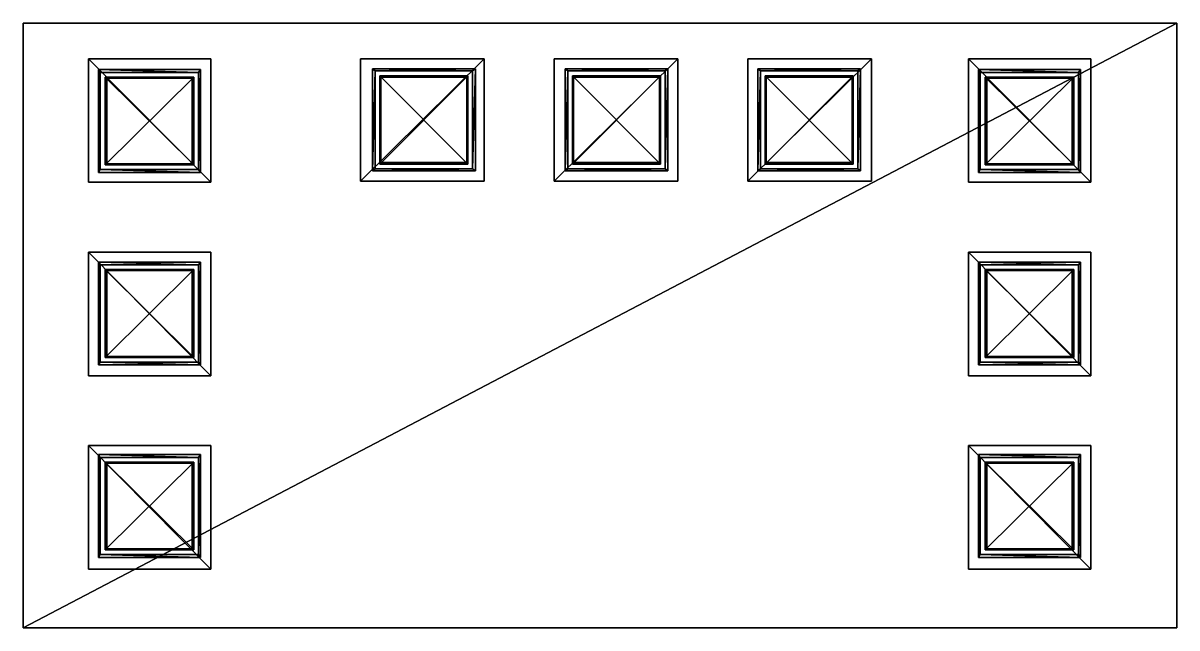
# Model space of a CAD drawing. Header units: centimetres. Extents: x 6751078 to 6751688, y 1354578 to 1354899.
import ezdxf

# ---------------------------------------------------------------- set-up
doc = ezdxf.new("R2010")
doc.units = ezdxf.units.CM
doc.layers.get('0').update_dxf_attribs({"true_color": 0xe158c7})
doc.layers.add('3dmobles', color=7, linetype='Continuous', true_color=0xffffff)
doc.layers.add('3dvidre', color=4, linetype='Continuous', true_color=0x00ffff)

# ---------------------------------------------------------------- blocks, each defined once
blk = doc.blocks.new('Layer_3dmobles')
at = {"color": 0}
mesh = blk.add_polyface(dxfattribs=at)
corners = [(25.5, 26.125, -50), (25.5, 26.125, 50), (-26, 26.125, -50), (-26, 26.125, 50), (25.5, -25.875, -50), (25.5, -25.875, 50), (-26, -25.875, -50), (-26, -25.875, 50), (-27.5, 27.125, 50), (27, 27.125, 50), (27, -27, 50), (-27.5, -27, 50), (-27.5, 27.125, -50), (-27.5, -27, -50), (27, -27, -50), (27, 27.125, -50)]
mesh.append_faces([[corners[k] for k in face] for face in [(1, 8, 3, 1), (8, 1, 9, 8), (7, 10, 5, 7), (10, 7, 11, 10), (3, 11, 7, 3), (5, 9, 1, 5), (2, 12, 0, 2), (12, 2, 13, 12), (4, 14, 6, 4), (14, 4, 15, 14), (0, 15, 4, 0), (6, 13, 2, 6)]], dxfattribs={"vtx0": -1, "vtx1": -1, "vtx3": -1, "color": 0})
mesh.append_faces([[corners[k] for k in face] for face in [(8, 11, 3, 8), (10, 9, 5, 10), (12, 15, 0, 12), (14, 13, 6, 14)]], dxfattribs={"vtx1": -1, "vtx2": -1, "vtx3": -1, "color": 0})
mesh.append_faces([[corners[k] for k in face] for face in [(0, 1, 2, 0), (4, 5, 0, 4), (6, 7, 4, 6), (2, 3, 6, 2), (9, 15, 8, 9), (10, 14, 9, 10), (11, 13, 10, 11), (8, 12, 11, 8)]], dxfattribs={"vtx1": -1, "vtx3": -1, "color": 0})
mesh.append_faces([[corners[k] for k in face] for face in [(1, 3, 2, 1), (5, 1, 0, 5), (7, 5, 4, 7), (3, 7, 6, 3), (15, 12, 8, 15), (14, 15, 9, 14), (13, 14, 10, 13), (12, 13, 11, 12)]], dxfattribs={"vtx2": -1, "vtx3": -1, "color": 0})
blk = doc.blocks.new('Layer_3dvidre')
at = {"color": 0}
mesh = blk.add_polyface(dxfattribs=at)
corners = [(22.5, -22.5, 22), (23, -22.5, 22), (22.5, 22.625, 22), (23, 22.625, 22), (22.5, 22.625, -23), (23, 22.625, -23), (22.5, -22.5, -23), (23, -22.5, -23), (-23, 22.625, 22), (22.5, 22.625, 22), (-23, 23.5, 22), (22.5, 23.5, 22), (-23, 23.5, -23), (22.5, 23.5, -23), (-23, 22.625, -23), (22.5, 22.625, -23), (-23, 22.625, 22), (-23.5, 22.625, 22), (-23, -22.5, 22), (-23.5, -22.5, 22), (-23, -22.5, -23), (-23.5, -22.5, -23), (-23, 22.625, -23), (-23.5, 22.625, -23), (-23, -23.375, 22), (22.5, -23.375, 22), (-23, -22.5, 22), (22.5, -22.5, 22), (-23, -22.5, -23), (22.5, -22.5, -23), (-23, -23.375, -23), (22.5, -23.375, -23), (-23.5, -23.375, 23), (23, -23.375, 23), (-23.5, 23.5, 23), (23, 23.5, 23), (-23.5, 23.5, 22), (23, 23.5, 22), (-23.5, -23.375, 22), (23, -23.375, 22)]
mesh.append_faces([[corners[k] for k in face] for face in [(0, 1, 2, 0), (4, 5, 6, 4), (3, 5, 2, 3), (1, 7, 3, 1), (0, 6, 1, 0), (2, 4, 0, 2), (8, 9, 10, 8), (12, 13, 14, 12), (11, 13, 10, 11), (9, 15, 11, 9), (8, 14, 9, 8), (10, 12, 8, 10), (16, 17, 18, 16), (20, 21, 22, 20), (23, 17, 22, 23), (21, 19, 23, 21), (20, 18, 21, 20), (22, 16, 20, 22), (24, 25, 26, 24), (28, 29, 30, 28), (31, 25, 30, 31), (29, 27, 31, 29), (28, 26, 29, 28), (30, 24, 28, 30), (32, 33, 34, 32), (36, 37, 38, 36), (35, 37, 34, 35), (33, 39, 35, 33), (32, 38, 33, 32), (34, 36, 32, 34)]], dxfattribs={"vtx1": -1, "vtx3": -1, "color": 0})
mesh.append_faces([[corners[k] for k in face] for face in [(1, 3, 2, 1), (5, 7, 6, 5), (5, 4, 2, 5), (7, 5, 3, 7), (6, 7, 1, 6), (4, 6, 0, 4), (9, 11, 10, 9), (13, 15, 14, 13), (13, 12, 10, 13), (15, 13, 11, 15), (14, 15, 9, 14), (12, 14, 8, 12), (17, 19, 18, 17), (21, 23, 22, 21), (17, 16, 22, 17), (19, 17, 23, 19), (18, 19, 21, 18), (16, 18, 20, 16), (25, 27, 26, 25), (29, 31, 30, 29), (25, 24, 30, 25), (27, 25, 31, 27), (26, 27, 29, 26), (24, 26, 28, 24), (33, 35, 34, 33), (37, 39, 38, 37), (37, 36, 34, 37), (39, 37, 35, 39), (38, 39, 33, 38), (36, 38, 32, 36)]], dxfattribs={"vtx2": -1, "vtx3": -1, "color": 0})
blk = doc.blocks.new('Box02')
at = {"color": 0}
mesh = blk.add_polyface(dxfattribs=at)
corners = [(-32.75, -32.4375), (32.75, -32.4375), (-32.75, 32.4375), (32.75, 32.4375), (-32.75, -32.4375, -1), (32.75, -32.4375, -1), (-32.75, 32.4375, -1), (32.75, 32.4375, -1)]
mesh.append_faces([[corners[k] for k in face] for face in [(2, 0, 3, 2), (1, 3, 0, 1), (5, 4, 7, 5), (6, 7, 4, 6), (1, 0, 5, 1), (4, 5, 0, 4), (3, 1, 7, 3), (5, 7, 1, 5), (2, 3, 6, 2), (7, 6, 3, 7), (0, 2, 4, 0), (6, 4, 2, 6)]], dxfattribs={"vtx1": -1, "vtx3": -1, "color": 0})
blk = doc.blocks.new('Layer_3dmobles03')
at = {"color": 0}
mesh = blk.add_polyface(dxfattribs=at)
corners = [(25.5, 26.125, -50), (25.5, 26.125, 50), (-26, 26.125, -50), (-26, 26.125, 50), (25.5, -25.875, -50), (25.5, -25.875, 50), (-26, -25.875, -50), (-26, -25.875, 50), (-27.5, 27.125, 50), (27, 27.125, 50), (27, -27, 50), (-27.5, -27, 50), (-27.5, 27.125, -50), (-27.5, -27, -50), (27, -27, -50), (27, 27.125, -50)]
mesh.append_faces([[corners[k] for k in face] for face in [(1, 8, 3, 1), (8, 1, 9, 8), (7, 10, 5, 7), (10, 7, 11, 10), (3, 11, 7, 3), (5, 9, 1, 5), (2, 12, 0, 2), (12, 2, 13, 12), (4, 14, 6, 4), (14, 4, 15, 14), (0, 15, 4, 0), (6, 13, 2, 6)]], dxfattribs={"vtx0": -1, "vtx1": -1, "vtx3": -1, "color": 0})
mesh.append_faces([[corners[k] for k in face] for face in [(8, 11, 3, 8), (10, 9, 5, 10), (12, 15, 0, 12), (14, 13, 6, 14)]], dxfattribs={"vtx1": -1, "vtx2": -1, "vtx3": -1, "color": 0})
mesh.append_faces([[corners[k] for k in face] for face in [(0, 1, 2, 0), (4, 5, 0, 4), (6, 7, 4, 6), (2, 3, 6, 2), (9, 15, 8, 9), (10, 14, 9, 10), (11, 13, 10, 11), (8, 12, 11, 8)]], dxfattribs={"vtx1": -1, "vtx3": -1, "color": 0})
mesh.append_faces([[corners[k] for k in face] for face in [(1, 3, 2, 1), (5, 1, 0, 5), (7, 5, 4, 7), (3, 7, 6, 3), (15, 12, 8, 15), (14, 15, 9, 14), (13, 14, 10, 13), (12, 13, 11, 12)]], dxfattribs={"vtx2": -1, "vtx3": -1, "color": 0})
blk = doc.blocks.new('Layer_3dvidre06')
at = {"color": 0}
mesh = blk.add_polyface(dxfattribs=at)
corners = [(22.5, -22.5, 22), (23, -22.5, 22), (22.5, 22.625, 22), (23, 22.625, 22), (22.5, 22.625, -23), (23, 22.625, -23), (22.5, -22.5, -23), (23, -22.5, -23), (-23, 22.625, 22), (22.5, 22.625, 22), (-23, 23.5, 22), (22.5, 23.5, 22), (-23, 23.5, -23), (22.5, 23.5, -23), (-23, 22.625, -23), (22.5, 22.625, -23), (-23, 22.625, 22), (-23.5, 22.625, 22), (-23, -22.5, 22), (-23.5, -22.5, 22), (-23, -22.5, -23), (-23.5, -22.5, -23), (-23, 22.625, -23), (-23.5, 22.625, -23), (-23, -23.375, 22), (22.5, -23.375, 22), (-23, -22.5, 22), (22.5, -22.5, 22), (-23, -22.5, -23), (22.5, -22.5, -23), (-23, -23.375, -23), (22.5, -23.375, -23), (-23.5, -23.375, 23), (23, -23.375, 23), (-23.5, 23.5, 23), (23, 23.5, 23), (-23.5, 23.5, 22), (23, 23.5, 22), (-23.5, -23.375, 22), (23, -23.375, 22)]
mesh.append_faces([[corners[k] for k in face] for face in [(0, 1, 2, 0), (4, 5, 6, 4), (3, 5, 2, 3), (1, 7, 3, 1), (0, 6, 1, 0), (2, 4, 0, 2), (8, 9, 10, 8), (12, 13, 14, 12), (11, 13, 10, 11), (9, 15, 11, 9), (8, 14, 9, 8), (10, 12, 8, 10), (16, 17, 18, 16), (20, 21, 22, 20), (23, 17, 22, 23), (21, 19, 23, 21), (20, 18, 21, 20), (22, 16, 20, 22), (24, 25, 26, 24), (28, 29, 30, 28), (31, 25, 30, 31), (29, 27, 31, 29), (28, 26, 29, 28), (30, 24, 28, 30), (32, 33, 34, 32), (36, 37, 38, 36), (35, 37, 34, 35), (33, 39, 35, 33), (32, 38, 33, 32), (34, 36, 32, 34)]], dxfattribs={"vtx1": -1, "vtx3": -1, "color": 0})
mesh.append_faces([[corners[k] for k in face] for face in [(1, 3, 2, 1), (5, 7, 6, 5), (5, 4, 2, 5), (7, 5, 3, 7), (6, 7, 1, 6), (4, 6, 0, 4), (9, 11, 10, 9), (13, 15, 14, 13), (13, 12, 10, 13), (15, 13, 11, 15), (14, 15, 9, 14), (12, 14, 8, 12), (17, 19, 18, 17), (21, 23, 22, 21), (17, 16, 22, 17), (19, 17, 23, 19), (18, 19, 21, 18), (16, 18, 20, 16), (25, 27, 26, 25), (29, 31, 30, 29), (25, 24, 30, 25), (27, 25, 31, 27), (26, 27, 29, 26), (24, 26, 28, 24), (33, 35, 34, 33), (37, 39, 38, 37), (37, 36, 34, 37), (39, 37, 35, 39), (38, 39, 33, 38), (36, 38, 32, 36)]], dxfattribs={"vtx2": -1, "vtx3": -1, "color": 0})
blk = doc.blocks.new('Box06')
at = {"color": 0}
mesh = blk.add_polyface(dxfattribs=at)
corners = [(-32.75, -32.4375), (32.75, -32.4375), (-32.75, 32.4375), (32.75, 32.4375), (-32.75, -32.4375, -1), (32.75, -32.4375, -1), (-32.75, 32.4375, -1), (32.75, 32.4375, -1)]
mesh.append_faces([[corners[k] for k in face] for face in [(2, 0, 3, 2), (1, 3, 0, 1), (5, 4, 7, 5), (6, 7, 4, 6), (1, 0, 5, 1), (4, 5, 0, 4), (3, 1, 7, 3), (5, 7, 1, 5), (2, 3, 6, 2), (7, 6, 3, 7), (0, 2, 4, 0), (6, 4, 2, 6)]], dxfattribs={"vtx1": -1, "vtx3": -1, "color": 0})
blk = doc.blocks.new('Layer_3dmobles06')
at = {"color": 0}
mesh = blk.add_polyface(dxfattribs=at)
corners = [(25.5, 26.125, -50), (25.5, 26.125, 50), (-26, 26.125, -50), (-26, 26.125, 50), (25.5, -25.875, -50), (25.5, -25.875, 50), (-26, -25.875, -50), (-26, -25.875, 50), (-27.5, 27.125, 50), (27, 27.125, 50), (27, -27, 50), (-27.5, -27, 50), (-27.5, 27.125, -50), (-27.5, -27, -50), (27, -27, -50), (27, 27.125, -50)]
mesh.append_faces([[corners[k] for k in face] for face in [(1, 8, 3, 1), (8, 1, 9, 8), (7, 10, 5, 7), (10, 7, 11, 10), (3, 11, 7, 3), (5, 9, 1, 5), (2, 12, 0, 2), (12, 2, 13, 12), (4, 14, 6, 4), (14, 4, 15, 14), (0, 15, 4, 0), (6, 13, 2, 6)]], dxfattribs={"vtx0": -1, "vtx1": -1, "vtx3": -1, "color": 0})
mesh.append_faces([[corners[k] for k in face] for face in [(8, 11, 3, 8), (10, 9, 5, 10), (12, 15, 0, 12), (14, 13, 6, 14)]], dxfattribs={"vtx1": -1, "vtx2": -1, "vtx3": -1, "color": 0})
mesh.append_faces([[corners[k] for k in face] for face in [(0, 1, 2, 0), (4, 5, 0, 4), (6, 7, 4, 6), (2, 3, 6, 2), (9, 15, 8, 9), (10, 14, 9, 10), (11, 13, 10, 11), (8, 12, 11, 8)]], dxfattribs={"vtx1": -1, "vtx3": -1, "color": 0})
mesh.append_faces([[corners[k] for k in face] for face in [(1, 3, 2, 1), (5, 1, 0, 5), (7, 5, 4, 7), (3, 7, 6, 3), (15, 12, 8, 15), (14, 15, 9, 14), (13, 14, 10, 13), (12, 13, 11, 12)]], dxfattribs={"vtx2": -1, "vtx3": -1, "color": 0})
blk = doc.blocks.new('Layer_3dvidre09')
at = {"color": 0}
mesh = blk.add_polyface(dxfattribs=at)
corners = [(22.5, -22.5, 22), (23, -22.5, 22), (22.5, 22.625, 22), (23, 22.625, 22), (22.5, 22.625, -23), (23, 22.625, -23), (22.5, -22.5, -23), (23, -22.5, -23), (-23, 22.625, 22), (22.5, 22.625, 22), (-23, 23.5, 22), (22.5, 23.5, 22), (-23, 23.5, -23), (22.5, 23.5, -23), (-23, 22.625, -23), (22.5, 22.625, -23), (-23, 22.625, 22), (-23.5, 22.625, 22), (-23, -22.5, 22), (-23.5, -22.5, 22), (-23, -22.5, -23), (-23.5, -22.5, -23), (-23, 22.625, -23), (-23.5, 22.625, -23), (-23, -23.375, 22), (22.5, -23.375, 22), (-23, -22.5, 22), (22.5, -22.5, 22), (-23, -22.5, -23), (22.5, -22.5, -23), (-23, -23.375, -23), (22.5, -23.375, -23), (-23.5, -23.375, 23), (23, -23.375, 23), (-23.5, 23.5, 23), (23, 23.5, 23), (-23.5, 23.5, 22), (23, 23.5, 22), (-23.5, -23.375, 22), (23, -23.375, 22)]
mesh.append_faces([[corners[k] for k in face] for face in [(0, 1, 2, 0), (4, 5, 6, 4), (3, 5, 2, 3), (1, 7, 3, 1), (0, 6, 1, 0), (2, 4, 0, 2), (8, 9, 10, 8), (12, 13, 14, 12), (11, 13, 10, 11), (9, 15, 11, 9), (8, 14, 9, 8), (10, 12, 8, 10), (16, 17, 18, 16), (20, 21, 22, 20), (23, 17, 22, 23), (21, 19, 23, 21), (20, 18, 21, 20), (22, 16, 20, 22), (24, 25, 26, 24), (28, 29, 30, 28), (31, 25, 30, 31), (29, 27, 31, 29), (28, 26, 29, 28), (30, 24, 28, 30), (32, 33, 34, 32), (36, 37, 38, 36), (35, 37, 34, 35), (33, 39, 35, 33), (32, 38, 33, 32), (34, 36, 32, 34)]], dxfattribs={"vtx1": -1, "vtx3": -1, "color": 0})
mesh.append_faces([[corners[k] for k in face] for face in [(1, 3, 2, 1), (5, 7, 6, 5), (5, 4, 2, 5), (7, 5, 3, 7), (6, 7, 1, 6), (4, 6, 0, 4), (9, 11, 10, 9), (13, 15, 14, 13), (13, 12, 10, 13), (15, 13, 11, 15), (14, 15, 9, 14), (12, 14, 8, 12), (17, 19, 18, 17), (21, 23, 22, 21), (17, 16, 22, 17), (19, 17, 23, 19), (18, 19, 21, 18), (16, 18, 20, 16), (25, 27, 26, 25), (29, 31, 30, 29), (25, 24, 30, 25), (27, 25, 31, 27), (26, 27, 29, 26), (24, 26, 28, 24), (33, 35, 34, 33), (37, 39, 38, 37), (37, 36, 34, 37), (39, 37, 35, 39), (38, 39, 33, 38), (36, 38, 32, 36)]], dxfattribs={"vtx2": -1, "vtx3": -1, "color": 0})
blk = doc.blocks.new('Box10')
at = {"color": 0}
mesh = blk.add_polyface(dxfattribs=at)
corners = [(-32.75, -32.4375), (32.75, -32.4375), (-32.75, 32.4375), (32.75, 32.4375), (-32.75, -32.4375, -1), (32.75, -32.4375, -1), (-32.75, 32.4375, -1), (32.75, 32.4375, -1)]
mesh.append_faces([[corners[k] for k in face] for face in [(2, 0, 3, 2), (1, 3, 0, 1), (5, 4, 7, 5), (6, 7, 4, 6), (1, 0, 5, 1), (4, 5, 0, 4), (3, 1, 7, 3), (5, 7, 1, 5), (2, 3, 6, 2), (7, 6, 3, 7), (0, 2, 4, 0), (6, 4, 2, 6)]], dxfattribs={"vtx1": -1, "vtx3": -1, "color": 0})

msp = doc.modelspace()

# ---------------------------------------------------------------- block references
at = {"color": 24, "true_color": 0xb01a1a, "rotation": 90.00000250447816}
for name, p in [('Box10', (6751144.5, 1354847, 101)), ('Box06', (6751610.5, 1354847, 101)), ('Box10', (6751144.5, 1354744.5, 101)), ('Box06', (6751610.5, 1354744.5, 101)), ('Box10', (6751144.5, 1354642, 101)), ('Box06', (6751610.5, 1354642, 101))]:
    msp.add_blockref(name, p, dxfattribs=at)
at = {"color": 24, "true_color": 0xb01a1a}
for p in [(6751289, 1354847.25, 101), (6751391.5, 1354847.25, 101), (6751494, 1354847.25, 101)]:
    msp.add_blockref('Box02', p, dxfattribs=at)
at = {"layer": '3dmobles'}
for p in [(6751290, 1354847.25, 50), (6751392, 1354847.25, 50), (6751494, 1354847.25, 50)]:
    msp.add_blockref('Layer_3dmobles', p, dxfattribs=at)
at = {"layer": '3dmobles', "rotation": 90.00000250447816}
for name, p in [('Layer_3dmobles06', (6751144.5, 1354847, 50)), ('Layer_3dmobles03', (6751610.5, 1354847, 50)), ('Layer_3dmobles06', (6751144.5, 1354745, 50)), ('Layer_3dmobles03', (6751610.5, 1354745, 50)), ('Layer_3dmobles06', (6751144.5, 1354643, 50)), ('Layer_3dmobles03', (6751610.5, 1354643, 50))]:
    msp.add_blockref(name, p, dxfattribs=at)
at = {"layer": '3dvidre', "rotation": 90.00000250447816}
for name, p in [('Layer_3dvidre09', (6751144.5, 1354847, 124)), ('Layer_3dvidre06', (6751610.5, 1354847, 124)), ('Layer_3dvidre09', (6751144.5, 1354745, 124)), ('Layer_3dvidre06', (6751610.5, 1354745, 124)), ('Layer_3dvidre09', (6751144.5, 1354643, 124)), ('Layer_3dvidre06', (6751610.5, 1354643, 124))]:
    msp.add_blockref(name, p, dxfattribs=at)
at = {"layer": '3dvidre'}
for p in [(6751290, 1354847.25, 124), (6751392, 1354847.25, 124), (6751494, 1354847.25, 124)]:
    msp.add_blockref('Layer_3dvidre', p, dxfattribs=at)

# ---------------------------------------------------------------- meshes
at = {"color": 61, "true_color": 0xd6e5a6}
mesh = msp.add_polyface(dxfattribs=at)
corners = [(6751077.5, 1354578.125), (6751688.5, 1354578.125), (6751077.5, 1354898.625), (6751688.5, 1354898.625), (6751077.5, 1354578.125, -7.018), (6751688.5, 1354578.125, -7.018), (6751077.5, 1354898.625, -7.018), (6751688.5, 1354898.625, -7.018)]
mesh.append_faces([[corners[k] for k in face] for face in [(2, 0, 3, 2), (1, 3, 0, 1), (5, 4, 7, 5), (6, 7, 4, 6), (1, 0, 5, 1), (4, 5, 0, 4), (3, 1, 7, 3), (5, 7, 1, 5), (2, 3, 6, 2), (7, 6, 3, 7), (0, 2, 4, 0), (6, 4, 2, 6)]], dxfattribs={"vtx1": -1, "vtx3": -1, "color": 61})

doc.saveas('drawing.dxf')
